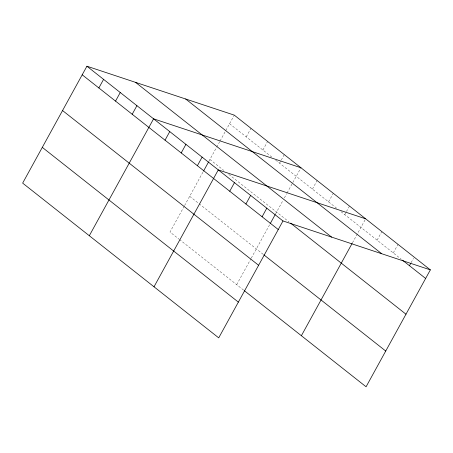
<?xml version="1.0" encoding="UTF-8"?>
<svg xmlns="http://www.w3.org/2000/svg" width="453" height="453" viewBox="0 0 453 453"><rect width="100%" height="100%" fill="white"/><g stroke="black" fill="none" stroke-linecap="round" stroke-linejoin="round"><path stroke-width="0.34" stroke-dasharray="2.27 1.7" d="M184.246 206.16L170.017 232.044L178.907 239.059M184.586 205.543L203.165 171.744M208.901 161.313L216.353 147.757M216.693 147.146L219.739 141.596M220.079 140.979L234.286 115.141M246.234 136.88L250.951 128.295M262.899 150.028L267.615 141.449M279.563 163.182L280.911 160.73M281.251 160.119L284.28 154.603M236.681 284.654L250.911 258.771M251.251 258.153L269.829 224.354M275.566 213.924L283.017 200.373M284.371 197.904L286.743 193.59M287.083 192.972L300.945 167.752M312.406 189.099L317.123 180.521M328.578 201.868L333.295 193.284M344.756 214.631L346.103 212.18M346.437 211.568L349.473 206.053M352.462 242.808L365.65 218.816M377.106 240.164L381.822 231.585M393.283 252.933L398 244.348M411.143 262.632L413.498 258.34M229.569 123.726L271.789 157.044M275.673 160.113L336.67 208.25M340.979 211.653L401.369 259.314M209.915 159.467L223.805 170.43M228.805 174.377L288.98 221.868M189.671 196.296L198.556 203.312M199.11 203.754L263.34 254.439M179.462 239.495L243.691 290.186"/><path stroke-width="0.68" d="M430.35 269.88L234.286 115.141L86.919 66.217L22.65 183.12L218.714 337.859L282.983 220.956L430.35 269.88L366.081 386.783L244.229 290.611M98.867 87.95L103.584 79.371M115.532 101.104L120.249 92.525M132.197 114.258L136.914 105.679M89.315 235.73L153.578 118.828L300.945 167.752M165.039 140.175L169.756 131.597M181.211 152.944L185.928 144.36M197.389 165.707L202.106 157.129M203.505 171.132L208.567 161.925M154.014 286.794L218.284 169.892L365.65 218.816M229.739 191.24L234.456 182.661M245.917 204.003L250.634 195.424M262.089 216.772L266.806 208.193M270.164 223.742L275.226 214.535M301.381 335.718L352.123 243.42M409.455 265.696L410.803 263.244M402.445 260.164L425.633 278.459M185.651 98.997L381.72 253.737M135.549 82.361L331.613 237.1M290.594 223.142L405.979 314.206M86.919 66.217L282.983 220.956M82.197 74.802L278.267 229.535M263.878 254.869L385.735 351.035M62.548 110.543L258.612 265.282M42.299 147.372L238.369 302.111"/></g></svg>
